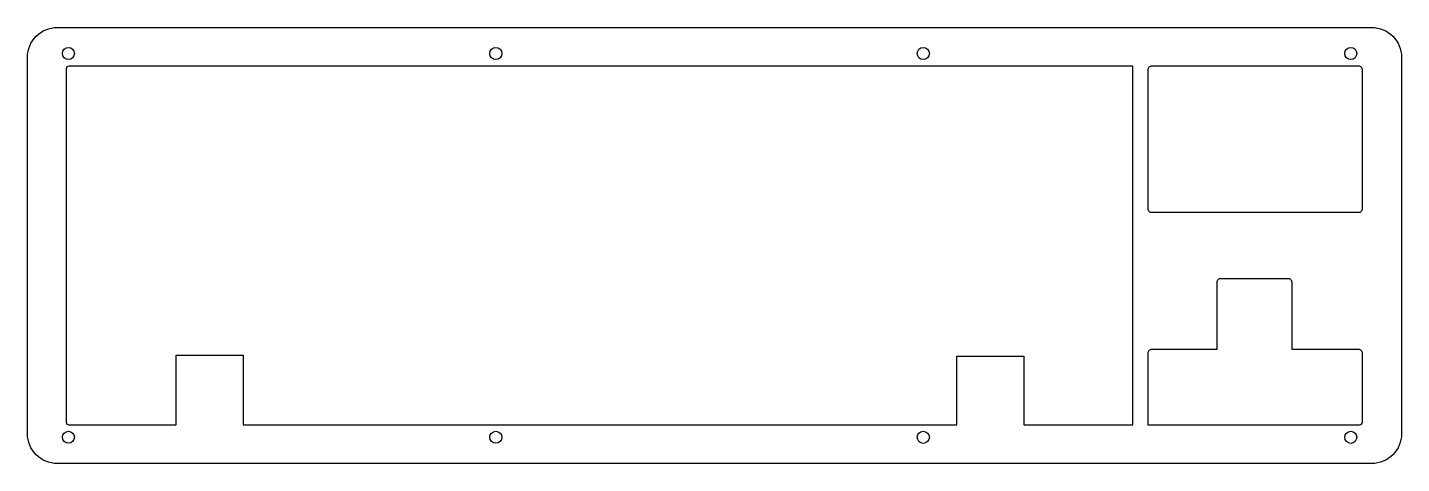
# Model space of a CAD drawing. Header units: millimetres. Extents: x -11 to 359, y -106 to 11.
import ezdxf

# ---------------------------------------------------------------- set-up
doc = ezdxf.new("R2010")
doc.units = ezdxf.units.MM
doc.layers.get('0').update_dxf_attribs({"linetype": 'CONTINUOUS'})

msp = doc.modelspace()

# ---------------------------------------------------------------- linework, layer by layer
for points in [[(-11, 3, -0.414214), (-3, 11), (350.66, 11, -0.414214), (358.66, 3), (358.66, -98.25, -0.414214), (350.66, -106.25), (-3, -106.25, -0.414214), (-11, -98.25)], [(-0.6, -0.15), (-0.6, -95.1, 0.414214), (0.15, -95.85), (29.03, -95.85), (29.03, -77.08), (47.03, -77.08), (47.03, -95.85), (239.01, -95.85), (239.03, -77.38), (257.03, -77.38), (257.02, -95.85), (286.35, -95.85), (286.35, 0.6), (0.15, 0.6, 0.414214)], [(348.14, -37.7), (348.14, -0.4, 0.414214), (347.14, 0.6), (291.41, 0.6, 0.414214), (290.41, -0.4), (290.41, -37.7, 0.414214), (291.41, -38.7), (347.14, -38.7, 0.414214)], [(348.14, -95.1), (348.14, -76.6, 0.414214), (347.14, -75.6), (329.21, -75.6), (329.21, -57.55, 0.414214), (328.21, -56.55), (309.96, -56.55, 0.414214), (308.96, -57.55), (308.96, -75.6), (291.41, -75.6, 0.414214), (290.41, -76.6), (290.41, -95.85), (347.39, -95.85, 0.414214)]]:
    msp.add_lwpolyline(points, format="xyb", close=True)
for centre, radius in [((0, 4), 1.62), ((115, 4), 1.62), ((230, 4), 1.63), ((345, 4), 1.63), ((0, -99.2), 1.62), ((115, -99.2), 1.62), ((230, -99.2), 1.63), ((345, -99.2), 1.63)]:
    msp.add_circle(centre, radius)

doc.saveas('drawing.dxf')
